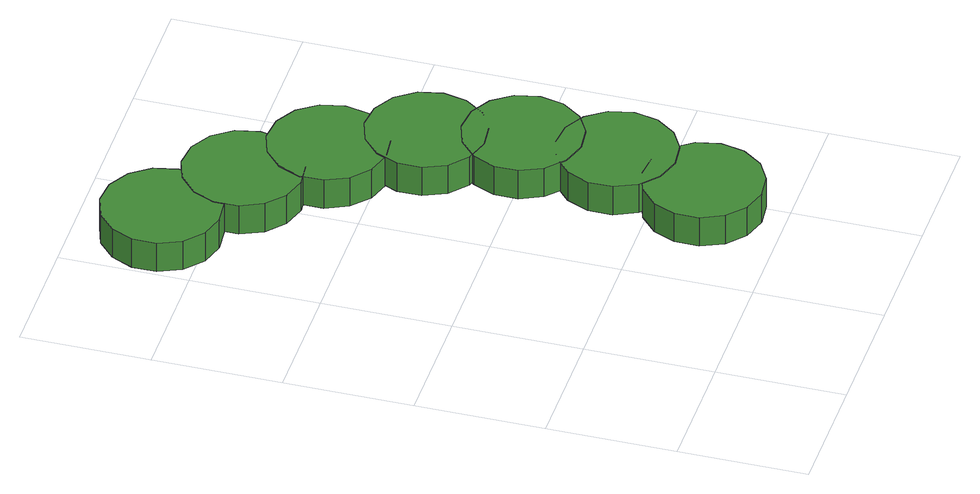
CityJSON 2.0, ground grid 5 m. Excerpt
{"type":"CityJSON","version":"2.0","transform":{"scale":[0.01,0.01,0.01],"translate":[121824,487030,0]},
"CityObjects":{
"tree1":{"type":"SolitaryVegetationObject","attributes":{"function":"something"},"geometry":[{"type":"MultiSurface","lod":"1","boundaries":[[[0,1,2,3,4,5,6,7,8,9,10,11,12,13,14]],[[15,16,17,18,19,20,21,22,23,24,25,26,27,28,29]],[[0,29,28,1]],[[1,28,27,2]],[[2,27,26,3]],[[3,26,25,4]],[[4,25,24,5]],[[5,24,23,6]],[[6,23,22,7]],[[7,22,21,8]],[[8,21,20,9]],[[9,20,19,10]],[[10,19,18,11]],[[11,18,17,12]],[[12,17,16,13]],[[13,16,15,14]],[[14,15,29,0]]]}]},
"tree2":{"type":"SolitaryVegetationObject","attributes":{"function":"something"},"geometry":[{"type":"MultiSurface","lod":"1","boundaries":[[[30,31,32,33,34,35,36,37,38,39,40,41,42,43,44]],[[45,46,47,48,49,50,51,52,53,54,55,56,57,58,59]],[[30,59,58,31]],[[31,58,57,32]],[[32,57,56,33]],[[33,56,55,34]],[[34,55,54,35]],[[35,54,53,36]],[[36,53,52,37]],[[37,52,51,38]],[[38,51,50,39]],[[39,50,49,40]],[[40,49,48,41]],[[41,48,47,42]],[[42,47,46,43]],[[43,46,45,44]],[[44,45,59,30]]]}]},
"tree3":{"type":"SolitaryVegetationObject","attributes":{"function":"something"},"geometry":[{"type":"MultiSurface","lod":"1","boundaries":[[[60,61,62,63,64,65,66,67,68,69,70,71,72,73,74]],[[75,76,77,78,79,80,81,82,83,84,85,86,87,88,89]],[[60,89,88,61]],[[61,88,87,62]],[[62,87,86,63]],[[63,86,85,64]],[[64,85,84,65]],[[65,84,83,66]],[[66,83,82,67]],[[67,82,81,68]],[[68,81,80,69]],[[69,80,79,70]],[[70,79,78,71]],[[71,78,77,72]],[[72,77,76,73]],[[73,76,75,74]],[[74,75,89,60]]]}]},
"tree4":{"type":"SolitaryVegetationObject","attributes":{"function":"something"},"geometry":[{"type":"MultiSurface","lod":"1","boundaries":[[[90,91,92,93,94,95,96,97,98,99,100,101,102,103,104]],[[105,106,107,108,109,110,111,112,113,114,115,116,117,118,119]],[[90,119,118,91]],[[91,118,117,92]],[[92,117,116,93]],[[93,116,115,94]],[[94,115,114,95]],[[95,114,113,96]],[[96,113,112,97]],[[97,112,111,98]],[[98,111,110,99]],[[99,110,109,100]],[[100,109,108,101]],[[101,108,107,102]],[[102,107,106,103]],[[103,106,105,104]],[[104,105,119,90]]]}]},
"tree5":{"type":"SolitaryVegetationObject","attributes":{"function":"something"},"geometry":[{"type":"MultiSurface","lod":"1","boundaries":[[[120,121,122,123,124,125,126,127,128,129,130,131,132,133,134]],[[135,136,137,138,139,140,141,142,143,144,145,146,147,148,149]],[[120,149,148,121]],[[121,148,147,122]],[[122,147,146,123]],[[123,146,145,124]],[[124,145,144,125]],[[125,144,143,126]],[[126,143,142,127]],[[127,142,141,128]],[[128,141,140,129]],[[129,140,139,130]],[[130,139,138,131]],[[131,138,137,132]],[[132,137,136,133]],[[133,136,135,134]],[[134,135,149,120]]]}]},
"tree6":{"type":"SolitaryVegetationObject","attributes":{"function":"something"},"geometry":[{"type":"MultiSurface","lod":"1","boundaries":[[[150,151,152,153,154,155,156,157,158,159,160,161,162,163,164]],[[165,166,167,168,169,170,171,172,173,174,175,176,177,178,179]],[[150,179,178,151]],[[151,178,177,152]],[[152,177,176,153]],[[153,176,175,154]],[[154,175,174,155]],[[155,174,173,156]],[[156,173,172,157]],[[157,172,171,158]],[[158,171,170,159]],[[159,170,169,160]],[[160,169,168,161]],[[161,168,167,162]],[[162,167,166,163]],[[163,166,165,164]],[[164,165,179,150]]]}]},
"tree7":{"type":"SolitaryVegetationObject","attributes":{"function":"something"},"geometry":[{"type":"MultiSurface","lod":"1","boundaries":[[[180,181,182,183,184,185,186,187,188,189,190,191,192,193,194]],[[195,196,197,198,199,200,201,202,203,204,205,206,207,208,209]],[[180,209,208,181]],[[181,208,207,182]],[[182,207,206,183]],[[183,206,205,184]],[[184,205,204,185]],[[185,204,203,186]],[[186,203,202,187]],[[187,202,201,188]],[[188,201,200,189]],[[189,200,199,190]],[[190,199,198,191]],[[191,198,197,192]],[[192,197,196,193]],[[193,196,195,194]],[[194,195,209,180]]]}]}
},
"vertices":[
[475,2176,157],[455,2269,157],[399,2346,157],[316,2394,157],[221,2404,157],[131,2374,157],[60,2310,157],[21,2223,157],[21,2128,157],[60,2041,157],[131,1977,157],[221,1948,157],[316,1958,157],[399,2005,157],[455,2082,157],[455,2082,28],[399,2005,28],[316,1958,28],[221,1948,28],[131,1977,28],[60,2041,28],[21,2128,28],[21,2223,28],[60,2310,28],[131,2374,28],[221,2404,28],[316,2394,28],[399,2346,28],[455,2269,28],[475,2176,28],
[1164,313,164],[1144,406,164],[1088,483,164],[1005,531,164],[910,541,164],[820,511,164],[749,448,164],[710,360,164],[710,265,164],[749,178,164],[820,114,164],[910,85,164],[1005,95,164],[1088,142,164],[1144,220,164],[1144,220,35],[1088,142,35],[1005,95,35],[910,85,35],[820,114,35],[749,178,35],[710,265,35],[710,360,35],[749,448,35],[820,511,35],[910,541,35],[1005,531,35],[1088,483,35],[1144,406,35],[1164,313,35],
[773,1951,160],[753,2044,160],[697,2121,160],[614,2169,160],[519,2179,160],[429,2150,160],[358,2086,160],[319,1999,160],[319,1903,160],[358,1816,160],[429,1752,160],[519,1723,160],[614,1733,160],[697,1781,160],[753,1858,160],[753,1858,31],[697,1781,31],[614,1733,31],[519,1723,31],[429,1752,31],[358,1816,31],[319,1903,31],[319,1999,31],[358,2086,31],[429,2150,31],[519,2179,31],[614,2169,31],[697,2121,31],[753,2044,31],[773,1951,31],
[1255,668,166],[1235,762,166],[1179,839,166],[1096,886,166],[1001,896,166],[911,867,166],[840,803,166],[801,716,166],[801,621,166],[840,533,166],[911,470,166],[1001,440,166],[1096,450,166],[1179,498,166],[1235,575,166],[1235,575,37],[1179,498,37],[1096,450,37],[1001,440,37],[911,470,37],[840,533,37],[801,621,37],[801,716,37],[840,803,37],[911,867,37],[1001,896,37],[1096,886,37],[1179,839,37],[1235,762,37],[1255,668,37],
[1003,1694,164],[983,1787,164],[927,1864,164],[844,1912,164],[749,1922,164],[659,1892,164],[588,1828,164],[549,1741,164],[549,1646,164],[588,1559,164],[659,1495,164],[749,1466,164],[844,1476,164],[927,1523,164],[983,1600,164],[983,1600,35],[927,1523,35],[844,1476,35],[749,1466,35],[659,1495,35],[588,1559,35],[549,1646,35],[549,1741,35],[588,1828,35],[659,1892,35],[749,1922,35],[844,1912,35],[927,1864,35],[983,1787,35],[1003,1694,35],
[1250,1024,168],[1230,1118,168],[1174,1195,168],[1092,1242,168],[997,1252,168],[906,1223,168],[835,1159,168],[796,1072,168],[796,977,168],[835,890,168],[906,826,168],[997,796,168],[1092,806,168],[1174,854,168],[1230,931,168],[1230,931,39],[1174,854,39],[1092,806,39],[997,796,39],[906,826,39],[835,890,39],[796,977,39],[796,1072,39],[835,1159,39],[906,1223,39],[997,1252,39],[1092,1242,39],[1174,1195,39],[1230,1118,39],[1250,1024,39],
[1171,1370,168],[1151,1463,168],[1095,1540,168],[1012,1588,168],[917,1598,168],[827,1568,168],[756,1505,168],[717,1417,168],[717,1322,168],[756,1235,168],[827,1171,168],[917,1142,168],[1012,1152,168],[1095,1199,168],[1151,1277,168],[1151,1277,39],[1095,1199,39],[1012,1152,39],[917,1142,39],[827,1171,39],[756,1235,39],[717,1322,39],[717,1417,39],[756,1505,39],[827,1568,39],[917,1598,39],[1012,1588,39],[1095,1540,39],[1151,1463,39],[1171,1370,39]
]}
